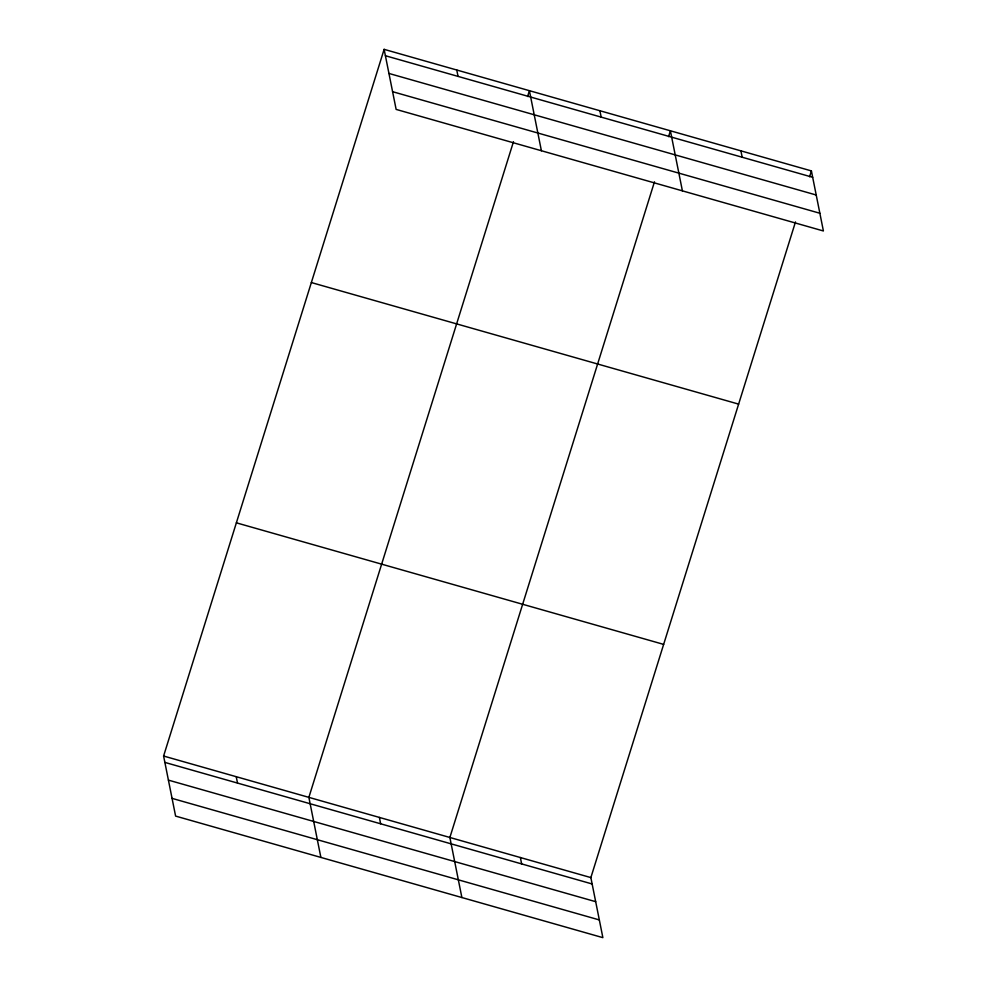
<?xml version="1.0" encoding="UTF-8"?>
<svg xmlns="http://www.w3.org/2000/svg" width="987" height="987" viewBox="0 0 987 987"><rect width="100%" height="100%" fill="white"/><g stroke="black" fill="none" stroke-linecap="round" stroke-linejoin="round"><path stroke-width="1.48" d="M795.485 221.927L590.868 877.591L602.872 937.65L175.6 816.089L163.595 756.03L384.128 49.35L811.4 170.911L823.405 230.97L396.132 109.409L384.128 49.35M513.474 141.696L308.869 797.36L320.874 857.419M527.576 96.516L529.402 90.681L541.394 150.74M654.48 181.805L449.875 837.482L461.879 897.528M668.581 136.625L670.395 130.802L682.399 190.849M809.574 176.747L811.4 170.911M385.399 55.728L812.671 177.29M388.94 73.445L816.212 195.007M392.592 91.692L819.864 213.254M311.349 282.553L738.621 404.115M236.374 522.826L663.646 644.388M163.595 756.03L590.868 877.591M164.878 762.408L592.151 883.97M168.419 780.125L595.692 901.686M172.059 798.372L599.331 919.933M740.904 150.851L742.175 157.241M599.899 110.741L601.169 117.12M456.759 70.015L458.042 76.394M520.371 857.53L521.642 863.921M379.378 817.421L380.649 823.8M236.238 776.695L237.509 783.073"/></g></svg>
